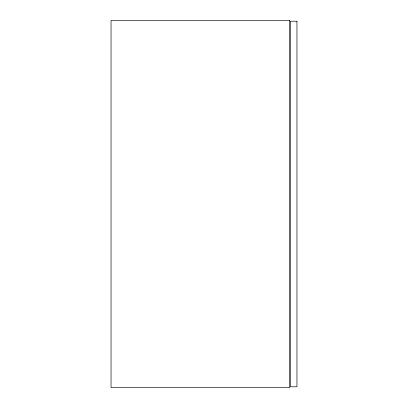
<?xml version="1.0" encoding="UTF-8"?>
<svg xmlns="http://www.w3.org/2000/svg" width="408" height="408" viewBox="0 0 408 408"><rect width="100%" height="100%" fill="white"/><g stroke="black" fill="none" stroke-linecap="round" stroke-linejoin="round"><path stroke-width="0.61" d="M289.634 20.4L111.042 20.4L111.042 387.6L289.634 387.6L289.634 20.4M296.958 21.216L290.307 21.216L290.307 386.784L296.958 386.784L296.958 21.216"/></g></svg>
